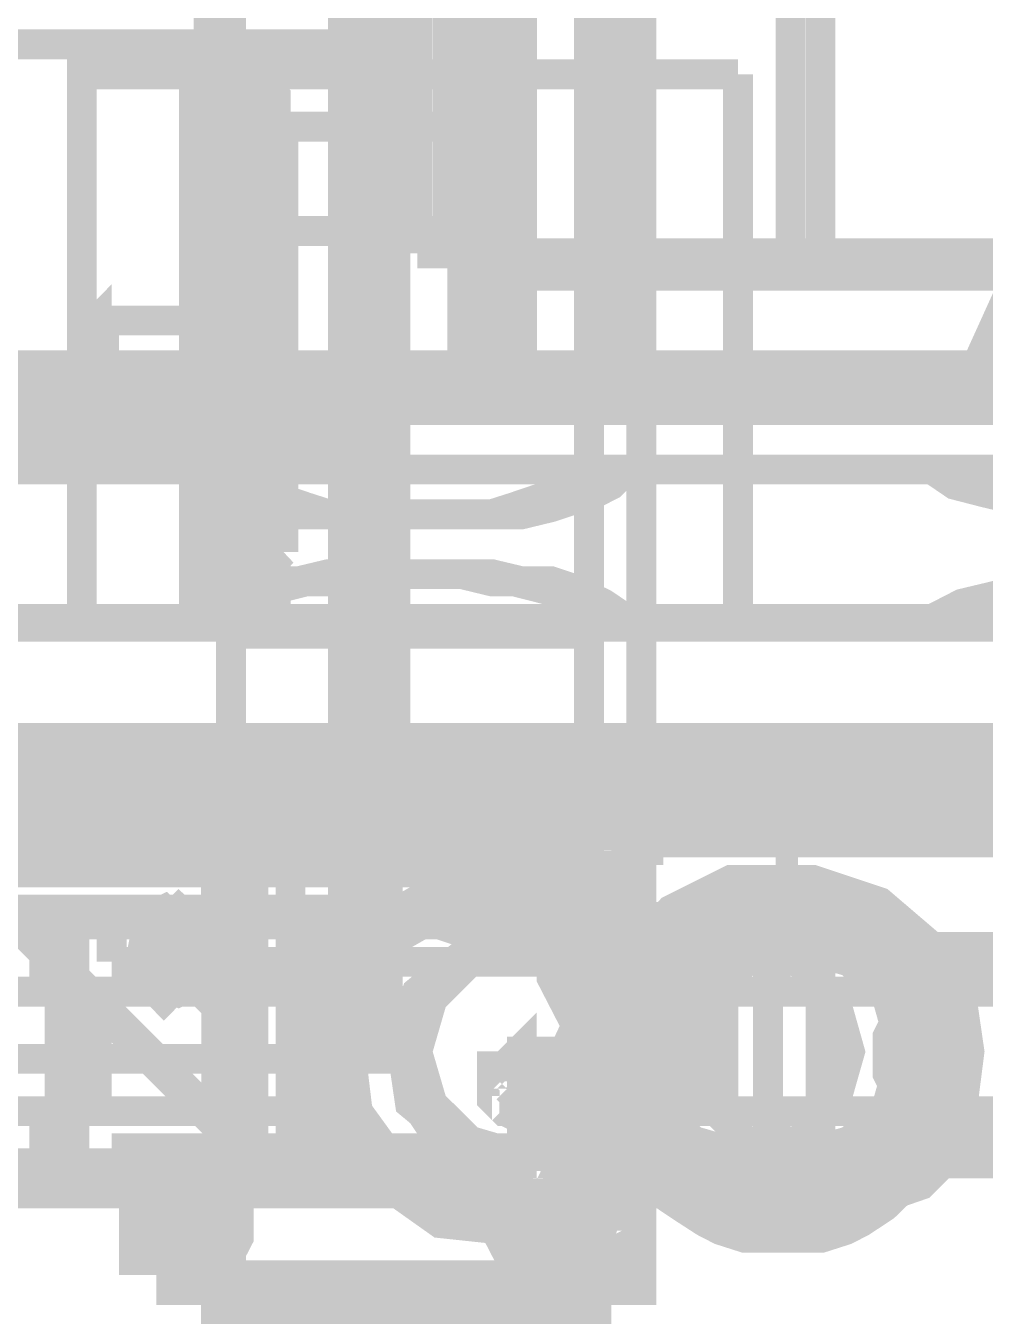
# Model space of a CAD drawing. Extents: x 0.1 to 11.6, y 0.3 to 16.2.
# Drawn here: x 9.9692 to 10.1835, y 12.9325 to 13.2208 of the extents above; entities that cross this region are included whole.
import ezdxf

# ---------------------------------------------------------------- set-up
doc = ezdxf.new("R2010")
doc.units = 0
doc.header["$MEASUREMENT"] = 0

msp = doc.modelspace()

# ---------------------------------------------------------------- linework, layer by layer
at = {"color": 0}
for points, const_width in [([(10.0417, 13.7717), (10.0417, 13.055)], 0.00667), ([(10.0433, 13.7717), (10.0433, 13.055)], 0.00667), ([(10.1067, 13.7717), (10.1067, 13.055)], 0.00667), ([(10.1067, 13.7717), (10.1067, 13.055)], 0.00667), ([(10.0483, 13.77), (10.0483, 13.0566)], 0.00667), ([(10.0517, 13.77), (10.0517, 13.0566)], 0.00667), ([(10.04, 13.68), (10.04, 13.145)], 0.00667), ([(10.0417, 13.68), (10.0417, 13.145)], 0.00667), ([(10.0667, 13.145), (10.0667, 13.68)], 0.00667), ([(10.07, 13.145), (10.07, 13.68)], 0.00667), ([(10.0717, 13.68), (10.0717, 13.145)], 0.00667), ([(10.0767, 13.145), (10.0767, 13.68)], 0.00667), ([(10.08, 13.145), (10.08, 13.68)], 0.00667), ([(10.1017, 13.68), (10.1017, 13.145)], 0.00667), ([(10.0566, 13.17), (10.0566, 13.6567)], 0.00667), ([(10.0633, 13.17), (10.0633, 13.6567)], 0.00667), ([(10.095, 13.6567), (10.095, 13.17)], 0.00667), ([(10.0983, 13.6567), (10.0983, 13.17)], 0.00667), ([(10.14, 13.6567), (10.14, 13.17)], 0.00667), ([(10.1467, 13.6567), (10.1467, 13.17)], 0.00667), ([(10.015, 13.5333), (10.015, 13.2)], 0.00667), ([(10.095, 13.5333), (10.095, 13.0883), (10.095, 13.21)], 0.00667), ([(10.24, 13.275), (10.24, 13.2733), (10.2383, 13.2717), (10.2383, 13.27), (10.1816, 13.145)], 0.00667), ([(10.2383, 13.275), (10.2383, 13.2733), (10.2383, 13.2717), (10.2383, 13.27), (10.1816, 13.145)], 0.00667), ([(10.01, 13.205), (10.01, 13.225)], 0.00667), ([(10.04, 13.225), (10.04, 13.205), (10.04, 13.2033), (10.04, 13.2017), (10.04, 13.2), (10.0417, 13.2), (10.0417, 13.1983)], 0.00667), ([(9.50499, 13.2167), (10.04, 13.2167)], 0.00667), ([(10.0433, 13.2167), (10.04, 13.2167), (10.04, 13.1367)], 0.00667), ([(10.0433, 13.2167), (10.0433, 13.1367)], 0.00667), ([(10.0733, 13.21), (10.0684, 13.21), (10.0617, 13.21), (10.055, 13.21), (10.0483, 13.21), (10.0417, 13.21), (10.035, 13.21), (10.03, 13.21), (10.0233, 13.21), (10.0183, 13.21), (10.0117, 13.21), (10.0067, 13.21), (10.0033, 13.21), (9.99832, 13.21), (9.99501, 13.21), (9.99164, 13.21), (9.98833, 13.21), (9.98665, 13.21), (9.98335, 13.21), (9.98167, 13.21), (9.98167, 13.0883)], 0.00667), ([(10.0067, 13.21), (10.0067, 13.0883)], 0.00667), ([(10.0117, 13.21), (10.0117, 13.0883)], 0.00667), ([(10.015, 13.0883), (10.015, 13.21)], 0.00667), ([(10.02, 13.21), (10.02, 13.0883)], 0.00667), ([(10.1283, 13.21), (10.1267, 13.21), (10.125, 13.21), (10.1233, 13.21), (10.1217, 13.21), (10.1183, 13.21), (10.115, 13.21), (10.1117, 13.21), (10.1067, 13.21), (10.1017, 13.21), (10.0967, 13.21), (10.0917, 13.21), (10.0866, 13.21), (10.08, 13.21), (10.0733, 13.21)], 0.00667), ([(10.1283, 13.21), (10.1283, 13.0883), (10.1283, 13.1217)], 0.00667), ([(10.015, 13.1033), (10.015, 13.195), (10.015, 13.2), (10.015, 13.2033), (10.015, 13.205), (10.015, 13.2067), (10.0167, 13.2067)], 0.00667), ([(10.0167, 13.2067), (10.0183, 13.205), (10.02, 13.2017), (10.02, 13.1983), (10.02, 13.195)], 0.00667), ([(10.02, 13.195), (10.02, 13.1983), (10.02, 13.2), (10.02, 13.2017), (10.0217, 13.2033), (10.0217, 13.205), (10.0217, 13.2067), (10.0233, 13.2067), (10.0167, 13.2067)], 0.00667), ([(10.0267, 13.1033), (10.0267, 13.195), (10.025, 13.1983), (10.025, 13.2), (10.025, 13.2017), (10.025, 13.2033), (10.025, 13.205), (10.0233, 13.2067)], 0.00667), ([(10.0117, 13.1983), (10.0117, 13.2), (10.01, 13.2), (10.01, 13.2017), (10.01, 13.2033), (10.01, 13.205)], 0.00667), ([(10.0417, 13.1983), (10.0117, 13.1983)], 0.00667), ([(10.04, 13.1917), (10.04, 13.1934), (10.04, 13.195), (10.04, 13.1967), (10.04, 13.1983), (10.0384, 13.1983)], 0.00667), ([(10.0417, 13.1983), (10.0684, 13.1983), (10.07, 13.1983), (10.07, 13.1967), (10.07, 13.195), (10.07, 13.1934), (10.07, 13.1917)], 0.00667), ([(10.02, 13.195), (10.02, 13.1033), (10.02, 13.1), (10.02, 13.0967), (10.0183, 13.0933), (10.0167, 13.0917)], 0.00667), ([(10.02, 13.195), (10.02, 13.1033), (10.02, 13.1017), (10.02, 13.0983), (10.02, 13.0967), (10.0217, 13.095), (10.0217, 13.0933), (10.0217, 13.0917), (10.0233, 13.0917)], 0.00667), ([(10.04, 13.1816), (10.04, 13.1917)], 0.00667), ([(10.07, 13.1917), (10.07, 13.1816), (10.07, 13.18), (10.07, 13.1783), (10.07, 13.1767), (10.07, 13.175), (10.0684, 13.175)], 0.00667), ([(10.0384, 13.175), (10.04, 13.175), (10.04, 13.1767), (10.04, 13.1783), (10.04, 13.18), (10.04, 13.1816)], 0.00667), ([(10.01, 13.1683), (10.01, 13.17), (10.01, 13.1717), (10.01, 13.1733), (10.0117, 13.1733), (10.0117, 13.175)], 0.00667), ([(10.0117, 13.175), (10.0417, 13.175)], 0.00667), ([(10.0684, 13.175), (10.0417, 13.175), (10.0417, 13.1733), (10.04, 13.1733), (10.04, 13.1717), (10.04, 13.17), (10.04, 13.1683)], 0.00667), ([(10.0566, 13.17), (10.0733, 13.17), (10.085, 13.17), (10.0967, 13.17), (10.11, 13.17), (10.1217, 13.17), (10.135, 13.17), (10.1483, 13.17), (10.16, 13.17), (10.175, 13.17), (10.1883, 13.17), (10.2017, 13.17), (10.215, 13.17), (10.23, 13.17), (10.2433, 13.17), (10.2584, 13.17), (10.2733, 13.17), (10.2867, 13.17), (10.3017, 13.17), (10.3167, 13.17), (10.3317, 13.17), (10.345, 13.17), (10.36, 13.17)], 0.00667), ([(10.0733, 13.17), (10.0733, 13.165), (10.085, 13.165), (10.0967, 13.165), (10.11, 13.165), (10.1217, 13.165), (10.135, 13.165), (10.1483, 13.165), (10.16, 13.165), (10.175, 13.165), (10.1883, 13.165), (10.2017, 13.165), (10.215, 13.165), (10.23, 13.165), (10.2433, 13.165), (10.2584, 13.165), (10.2733, 13.165), (10.2867, 13.165), (10.3017, 13.165), (10.3167, 13.165), (10.3317, 13.165), (10.345, 13.165), (10.36, 13.165)], 0.00667), ([(10.0983, 13.165), (10.0983, 13.17)], 0.00667), ([(10.01, 13.1683), (10.01, 13.145), (10.04, 13.145)], 0.00667), ([(10.04, 13.145), (10.04, 13.1683)], 0.00667), ([(10.0084, 13.155), (9.98503, 13.155)], 0.00667), ([(9.92503, 13.145), (10.01, 13.145)], 0.00667), ([(9.92833, 13.14), (10.1533, 13.14), (10.1533, 13.145)], 0.00667), ([(10.01, 13.145), (9.92833, 13.145)], 0.00667), ([(9.96832, 13.145), (9.96832, 13.14)], 0.00667), ([(9.98503, 13.145), (10.0084, 13.145)], 0.00667), ([(9.99832, 13.14), (9.99832, 13.145)], 0.00667), ([(10.07, 13.145), (10.04, 13.145)], 0.00667), ([(10.07, 13.145), (10.1533, 13.145), (10.1634, 13.145)], 0.00667), ([(10.12, 13.145), (10.12, 13.14)], 0.00667), ([(10.1483, 13.14), (10.1483, 13.145)], 0.00667), ([(10.1634, 13.145), (10.1634, 13.14)], 0.00667), ([(10.1634, 13.14), (10.195, 13.14), (10.195, 13.145)], 0.00667), ([(10.195, 13.145), (10.1634, 13.145)], 0.00667), ([(10.1634, 13.14), (10.1533, 13.14)], 0.00667), ([(10.1883, 13.135), (10.175, 13.135), (10.1617, 13.135), (10.1467, 13.135), (10.1334, 13.135), (10.1183, 13.135), (10.1017, 13.135), (10.0866, 13.135), (10.07, 13.135), (10.0533, 13.135), (10.0367, 13.135), (10.0183, 13.135), (10, 13.135), (9.98335, 13.135), (9.965, 13.135), (9.94499, 13.135)], 0.00667), ([(10.04, 13.1367), (10.04, 13.135)], 0.00667), ([(10.0433, 13.1367), (10.0433, 13.135), (10.0433, 13.1334), (10.0417, 13.1317), (10.0417, 13.13), (10.04, 13.13), (10.04, 13.1283)], 0.00667), ([(10.04, 12.99), (10.04, 13.135)], 0.00667), ([(10.045, 13.0467), (10.045, 12.99), (10.045, 13.135)], 0.00667), ([(10.04, 13.1283), (9.94667, 13.1283)], 0.00667), ([(9.965, 13.1217), (9.97, 13.1217), (9.97499, 13.1217), (9.97999, 13.1217), (9.98335, 13.1217), (9.98833, 13.1217), (9.99333, 13.1217), (9.99669, 13.1217), (10, 13.1217), (10.0033, 13.1217), (10.0067, 13.1217), (10.0084, 13.1217), (10.01, 13.1217), (10.0117, 13.1217)], 0.00667), ([(9.98167, 13.1217), (9.98167, 13.0883)], 0.00667), ([(10.0084, 13.1217), (10.01, 13.1183), (10.0133, 13.1166), (10.0183, 13.115), (10.025, 13.1133), (10.03, 13.1117), (10.0367, 13.1117), (10.0433, 13.1117)], 0.00667), ([(10.0117, 13.1217), (10.0133, 13.1217)], 0.00667), ([(10.065, 13.1117), (10.0633, 13.1117), (10.0617, 13.1117), (10.06, 13.1117), (10.0583, 13.1117), (10.0566, 13.1117), (10.055, 13.1117), (10.0533, 13.1117), (10.0517, 13.1117), (10.05, 13.1117), (10.0433, 13.1117), (10.0367, 13.1117), (10.0317, 13.1133), (10.0267, 13.115), (10.0217, 13.1166), (10.0183, 13.1183), (10.0133, 13.1217)], 0.00667), ([(10.0133, 13.1217), (10.025, 13.1217), (10.0367, 13.1217), (10.0467, 13.1217), (10.0583, 13.1217), (10.07, 13.1217), (10.08, 13.1217), (10.0917, 13.1217), (10.1033, 13.1217)], 0.00667), ([(10.06, 13.1117), (10.0667, 13.1117), (10.0733, 13.1117), (10.0783, 13.1133), (10.0833, 13.115), (10.0883, 13.1166), (10.0917, 13.1183), (10.0967, 13.1217)], 0.00667), ([(10.105, 13.1217), (10.1033, 13.1217), (10.1, 13.1183), (10.0967, 13.1166), (10.0917, 13.115), (10.0866, 13.1133), (10.08, 13.1117), (10.0733, 13.1117), (10.0684, 13.1117)], 0.00667), ([(10.105, 13.1217), (10.1067, 13.1217), (10.11, 13.1217), (10.1117, 13.1217), (10.115, 13.1217), (10.1183, 13.1217), (10.1233, 13.1217), (10.1267, 13.1217), (10.1317, 13.1217), (10.1367, 13.1217), (10.14, 13.1217), (10.145, 13.1217), (10.15, 13.1217), (10.155, 13.1217), (10.1583, 13.1217), (10.1617, 13.1217), (10.1667, 13.1217), (10.17, 13.1217)], 0.00667), ([(10.17, 13.1217), (10.1717, 13.1217), (10.1733, 13.1217), (10.175, 13.1217), (10.1767, 13.1217)], 0.00667), ([(10.1717, 13.1217), (10.1767, 13.1183), (10.1833, 13.1166), (10.19, 13.115), (10.1983, 13.1133), (10.205, 13.1117), (10.2116, 13.1117), (10.2167, 13.1117)], 0.00667), ([(10.235, 13.1117), (10.2333, 13.1117), (10.2317, 13.1117), (10.23, 13.1117), (10.2283, 13.1117), (10.2267, 13.1117), (10.225, 13.1117), (10.2233, 13.1117), (10.2217, 13.1117), (10.2167, 13.1117), (10.21, 13.1117), (10.2033, 13.1133), (10.1967, 13.115), (10.1917, 13.1166), (10.185, 13.1183), (10.1767, 13.1217)], 0.00667), ([(10.1767, 13.1217), (10.1867, 13.1217), (10.1967, 13.1217), (10.2067, 13.1217), (10.215, 13.1217), (10.2233, 13.1217), (10.2317, 13.1217), (10.24, 13.1217), (10.2483, 13.1217), (10.25, 13.1183), (10.25, 13.1166), (10.25, 13.115), (10.2483, 13.1133), (10.245, 13.1117), (10.24, 13.1117), (10.2367, 13.1117)], 0.00667), ([(10.05, 13.1117), (10.0467, 13.1117), (10.045, 13.1117), (10.0433, 13.1117)], 0.00667), ([(10.0684, 13.1117), (10.0667, 13.1117), (10.065, 13.1117)], 0.00667), ([(10.0167, 13.0917), (10.015, 13.0917), (10.015, 13.0933), (10.015, 13.0967), (10.015, 13.1), (10.015, 13.1033)], 0.00667), ([(10.0267, 13.1033), (10.025, 13.1017), (10.025, 13.0983), (10.025, 13.0967), (10.025, 13.095), (10.025, 13.0933), (10.0233, 13.0933), (10.0233, 13.0917), (10.0167, 13.0917)], 0.00667), ([(10.015, 13.1), (10.015, 13.0883)], 0.00667), ([(10.0433, 13.0983), (10.0367, 13.0983), (10.03, 13.0967), (10.025, 13.0967), (10.0183, 13.095), (10.015, 13.0933), (10.0117, 13.0917), (10.0084, 13.0883)], 0.00667), ([(10.1033, 13.0883), (10.0917, 13.0883), (10.08, 13.0883), (10.07, 13.0883), (10.0583, 13.0883), (10.0467, 13.0883), (10.0367, 13.0883), (10.025, 13.0883), (10.0133, 13.0883), (10.0167, 13.0917), (10.02, 13.0933), (10.025, 13.095), (10.0317, 13.0967), (10.0367, 13.0967), (10.0433, 13.0983), (10.05, 13.0983)], 0.00667), ([(10.05, 13.0983), (10.0467, 13.0983), (10.045, 13.0983), (10.0433, 13.0983)], 0.00667), ([(10.05, 13.0983), (10.0517, 13.0983)], 0.00667), ([(10.0684, 13.0983), (10.0667, 13.0983), (10.065, 13.0983), (10.0633, 13.0983), (10.0617, 13.0983), (10.06, 13.0983), (10.0583, 13.0983), (10.0566, 13.0983), (10.055, 13.0983), (10.0533, 13.0983), (10.0517, 13.0983)], 0.00667), ([(10.0967, 13.0883), (10.0933, 13.0917), (10.09, 13.0933), (10.085, 13.095), (10.0783, 13.0967), (10.0733, 13.0967), (10.0667, 13.0983), (10.06, 13.0983)], 0.00667), ([(10.0684, 13.0983), (10.0733, 13.0983), (10.08, 13.0967), (10.0866, 13.0967), (10.0917, 13.095), (10.095, 13.0933), (10.0983, 13.0917), (10.1033, 13.0883)], 0.00667), ([(10.17, 13.0883), (10.1717, 13.0883), (10.1733, 13.0883), (10.175, 13.0883), (10.1767, 13.0883), (10.1833, 13.0917), (10.19, 13.0933), (10.1967, 13.095), (10.2033, 13.0967), (10.21, 13.0967), (10.2167, 13.0983), (10.2217, 13.0983)], 0.00667), ([(10.2167, 13.0983), (10.21, 13.0983), (10.205, 13.0967), (10.1983, 13.0967), (10.1917, 13.095), (10.185, 13.0933), (10.1783, 13.0917), (10.1717, 13.0883)], 0.00667), ([(9.93832, 13.0883), (9.94, 13.0883), (9.94168, 13.0883), (9.94336, 13.0883), (9.94499, 13.0883), (9.94667, 13.0883), (9.94997, 13.0883), (9.95335, 13.0883), (9.95665, 13.0883), (9.96164, 13.0883), (9.965, 13.0883), (9.97, 13.0883), (9.97499, 13.0883), (9.97999, 13.0883), (9.98335, 13.0883), (9.98833, 13.0883), (9.99333, 13.0883), (9.99669, 13.0883), (10, 13.0883), (10.0033, 13.0883), (10.0067, 13.0883), (10.0084, 13.0883), (10.01, 13.0883), (10.0117, 13.0883)], 0.00667), ([(10.0133, 13.0883), (10.0117, 13.0883)], 0.00667), ([(10.0183, 13.0883), (10.0183, 13.085)], 0.00667), ([(10.0917, 13.085), (10.0917, 13.0883)], 0.00667), ([(10.17, 13.0883), (10.1667, 13.0883), (10.1617, 13.0883), (10.1583, 13.0883), (10.155, 13.0883), (10.15, 13.0883), (10.145, 13.0883), (10.14, 13.0883), (10.1367, 13.0883), (10.1317, 13.0883), (10.1267, 13.0883), (10.1233, 13.0883), (10.1183, 13.0883), (10.115, 13.0883), (10.1117, 13.0883), (10.11, 13.0883), (10.1067, 13.0883), (10.105, 13.0883), (10.1033, 13.0883)], 0.00667), ([(10.1767, 13.0883), (10.1867, 13.0883), (10.1967, 13.0883), (10.2067, 13.0883), (10.215, 13.0883), (10.2233, 13.0883), (10.2317, 13.0883), (10.24, 13.0883), (10.2483, 13.0883)], 0.00667), ([(9.15001, 13.0866), (10.2133, 13.0866)], 0.00667), ([(10.065, 13.085), (10.0617, 13.085), (10.0566, 13.085), (10.0517, 13.085), (10.0467, 13.085), (10.0417, 13.085), (10.0367, 13.085), (10.0333, 13.085), (10.03, 13.085), (10.025, 13.085), (10.0233, 13.085), (10.02, 13.085), (10.0183, 13.085), (10.0167, 13.085), (10.015, 13.085)], 0.00667), ([(10.015, 13.085), (10.015, 13.0483)], 0.00667), ([(10.0433, 13.055), (10.0433, 13.0866)], 0.00667), ([(10.0467, 13.055), (10.0467, 13.0866)], 0.00667), ([(10.095, 13.085), (10.0933, 13.085), (10.0917, 13.085), (10.0883, 13.085), (10.085, 13.085), (10.0817, 13.085), (10.0783, 13.085), (10.075, 13.085), (10.07, 13.085), (10.065, 13.085)], 0.00667), ([(10.095, 13.0483), (10.095, 13.085)], 0.00667), ([(9.92165, 13.0617), (9.93832, 13.0617), (9.95665, 13.0617), (9.97499, 13.0617), (9.99164, 13.0617), (10.0084, 13.0617), (10.025, 13.0617), (10.04, 13.0617), (10.0566, 13.0617), (10.0717, 13.0617), (10.0866, 13.0617), (10.1, 13.0617), (10.115, 13.0617), (10.1283, 13.0617), (10.1417, 13.0617), (10.1533, 13.0617), (10.165, 13.0617), (10.1767, 13.0617), (10.1883, 13.0617)], 0.00667), ([(10.3633, 13.0566), (10.345, 13.0566), (10.325, 13.0566), (10.305, 13.0566), (10.2867, 13.0566), (10.2667, 13.0566), (10.2483, 13.0566), (10.23, 13.0566), (10.2116, 13.0566), (9.14665, 13.0566)], 0.01), ([(10.3633, 13.055), (10.345, 13.055), (10.325, 13.055), (10.305, 13.055), (10.2867, 13.055), (10.2667, 13.055), (10.2483, 13.055), (10.23, 13.055), (10.2116, 13.055), (9.14665, 13.055)], 0.01), ([(9.97667, 13.0483), (9.97667, 13.055)], 0.00667), ([(10.0067, 13.055), (10.0067, 13.05)], 0.00667), ([(10.0517, 13.055), (10.05, 13.055), (10.0483, 13.0533), (10.0467, 13.0533), (10.0467, 13.0517), (10.045, 13.0517), (10.045, 13.05), (10.045, 13.0483), (10.045, 13.0467)], 0.00667), ([(10.1033, 13.05), (10.1033, 13.055)], 0.00667), ([(10.1367, 13.055), (10.1367, 13.0483)], 0.00667), ([(10.16, 13.0483), (10.16, 13.055)], 0.00667), ([(9.14665, 13.0483), (10.2116, 13.0483), (10.23, 13.0483), (10.2483, 13.0483), (10.2667, 13.0483), (10.2867, 13.0483), (10.305, 13.0483), (10.325, 13.0483), (10.345, 13.0483), (10.3633, 13.0483)], 0.01), ([(9.88167, 13.0483), (9.88167, 13.0417), (10.095, 13.0417), (10.095, 13.0483), (10.095, 13.0417)], 0.01), ([(9.97667, 13.0384), (9.97667, 13.0483)], 0.00667), ([(9.98503, 13.0483), (9.98503, 13.05), (9.98665, 13.05), (9.98833, 13.05), (9.99001, 13.05), (9.99333, 13.05), (9.99669, 13.05), (10, 13.05), (10.0033, 13.05), (10.0084, 13.05), (10.0133, 13.05), (10.0183, 13.05), (10.0233, 13.05), (10.0283, 13.05), (10.0333, 13.05), (10.0384, 13.05), (10.0433, 13.05), (10.0483, 13.05), (10.0533, 13.05), (10.0583, 13.05), (10.0633, 13.05), (10.0667, 13.05), (10.07, 13.05), (10.0733, 13.05), (10.0767, 13.05), (10.0783, 13.05), (10.08, 13.05), (10.0817, 13.05)], 0.00667), ([(10.0133, 13.0483), (10.0133, 13.0417)], 0.01), ([(10.0283, 13.0483), (10.0283, 12.9667)], 0.00667), ([(10.0517, 13.0483), (10.05, 13.0483), (10.05, 13.0467)], 0.00667), ([(10.0817, 13.05), (10.1033, 13.05), (10.1233, 13.05), (10.125, 13.05)], 0.00667), ([(10.125, 13.0483), (10.125, 13.05)], 0.00667), ([(10.1367, 13.0483), (10.1367, 13.0384)], 0.00667), ([(10.1783, 13.0483), (10.1783, 13.04), (10.1567, 13.04), (10.1567, 13.0483)], 0.01), ([(10.16, 13.0384), (10.16, 13.0483)], 0.00667), ([(10.3233, 13.0483), (10.3233, 13.04), (10.1783, 13.04)], 0.01), ([(9.87332, 12.99), (10.05, 12.99), (10.05, 13.0467)], 0.00667), ([(10.1567, 13.04), (10.105, 13.04), (10.105, 12.9683), (10.095, 12.9683), (10.095, 13.0333), (10.095, 13.0217), (10.0933, 13.0217), (10.0866, 13.0217), (10.08, 13.0217), (10.0717, 13.0217), (10.0633, 13.0217), (10.0566, 13.0217), (10.05, 13.0217), (10.0417, 13.0217), (10.0333, 13.0217), (10.0267, 13.0217), (10.02, 13.0217), (10.0117, 13.0217), (10.0067, 13.0217), (10, 13.0217), (9.99333, 13.0217), (9.98833, 13.0217), (9.98167, 13.0217), (9.97835, 13.0217), (9.97835, 12.9616), (9.98167, 12.9616), (9.98833, 12.9616), (9.99333, 12.9616), (10, 12.9616), (10.0067, 12.9616), (10.0117, 12.9616), (10.02, 12.9616), (10.0267, 12.9616), (10.0333, 12.9616), (10.0417, 12.9616), (10.05, 12.9616), (10.0566, 12.9616), (10.0633, 12.9616), (10.0717, 12.9616), (10.08, 12.9616), (10.0866, 12.9616), (10.0933, 12.9616), (10.1017, 12.9616), (10.1067, 12.9616), (10.1067, 12.9683)], 0.01), ([(10.015, 13.0417), (10.015, 13.0333)], 0.00667), ([(10.1083, 13.0417), (10.095, 13.0417)], 0.00667), ([(10.095, 13.0333), (10.095, 13.0417)], 0.00667), ([(10.2517, 13.04), (10.2517, 12.9683), (10.105, 12.9683)], 0.01), ([(10.1083, 13.0333), (10.1083, 13.0417)], 0.00667), ([(9.94835, 13.0384), (10.02, 12.9667), (10.02, 13.0384), (9.87332, 13.0384)], 0.00667), ([(10.0217, 12.9667), (9.94997, 13.0384)], 0.00667), ([(9.88167, 12.9683), (9.88167, 13.0333), (10.095, 13.0333)], 0.01), ([(10.0133, 13.0333), (10.0133, 13.0217)], 0.01), ([(10.095, 13.0333), (10.1083, 13.0333)], 0.00667), ([(10.1017, 13.0217), (10.09, 13.0283), (10.0767, 13.0317), (10.0617, 13.0283), (10.05, 13.0217)], 0.00667), ([(10.1067, 13.0217), (10.0933, 13.0283), (10.08, 13.0317), (10.0667, 13.0283), (10.055, 13.0217)], 0.00667), ([(10.08, 13.0317), (10.0767, 13.0317)], 0.00667), ([(10.1417, 13.0317), (10.1367, 13.0317)], 0.00667), ([(10.1117, 12.9616), (10.11, 12.9633), (10.1067, 12.9667), (10.1, 12.98), (10.0983, 12.9967), (10.1033, 13.0117), (10.1133, 13.0233), (10.1267, 13.03), (10.1417, 13.03), (10.1567, 13.025), (10.1683, 13.015), (10.175, 13.0033), (10.1767, 12.9916), (10.175, 12.9783), (10.1683, 12.9667)], 0.00667), ([(10.1417, 12.9517), (10.1383, 12.9517), (10.1334, 12.9517), (10.1283, 12.9533), (10.125, 12.955), (10.12, 12.9567), (10.1166, 12.96), (10.1133, 12.9633), (10.11, 12.9667), (10.1033, 12.98), (10.1017, 12.9967), (10.1067, 13.01), (10.1166, 13.0233), (10.13, 13.03), (10.145, 13.03), (10.16, 13.025), (10.1717, 13.015), (10.1783, 13.0033), (10.18, 12.9916), (10.1783, 12.9783), (10.1717, 12.9667)], 0.00667), ([(10.07, 13.0267), (10.0566, 13.0233), (10.0467, 13.0167), (10.0384, 13.005), (10.0367, 12.9916), (10.0384, 12.9783), (10.0467, 12.9667), (10.0566, 12.9583), (10.07, 12.9567)], 0.00667), ([(10.0767, 13.0267), (10.0633, 13.0233), (10.0517, 13.0167), (10.0433, 13.005), (10.0417, 12.9916), (10.0433, 12.9783), (10.0517, 12.9667), (10.0633, 12.9583), (10.0767, 12.9567)], 0.00667), ([(10.0833, 12.9583), (10.08, 12.9567), (10.075, 12.9567), (10.07, 12.9567), (10.0767, 12.9567), (10.09, 12.9583), (10.1, 12.9667), (10.1083, 12.9783), (10.11, 12.9916), (10.1083, 13.005), (10.1, 13.0167), (10.09, 13.0233), (10.0767, 13.0267), (10.07, 13.0267), (10.075, 13.0267), (10.08, 13.025), (10.0833, 13.0233), (10.0883, 13.0217), (10.0917, 13.02), (10.095, 13.0167), (10.0983, 13.0133), (10.1017, 13.0084), (10.1033, 13.005), (10.105, 13), (10.105, 12.995), (10.105, 12.9916), (10.105, 12.9867), (10.105, 12.9817), (10.1033, 12.9783), (10.1017, 12.9733), (10.0983, 12.97), (10.095, 12.9667), (10.0917, 12.9633), (10.0883, 12.96), (10.09, 12.96), (10.0917, 12.9583), (10.0933, 12.9567), (10.0933, 12.9533), (10.0933, 12.95), (10.0917, 12.9467), (10.09, 12.945), (10.0883, 12.945), (10.085, 12.945), (10.0833, 12.9467), (10.0817, 12.95), (10.0817, 12.9533), (10.0817, 12.9567), (10.0833, 12.9583), (10.085, 12.96), (10.0883, 12.96), (10.0917, 12.96)], 0.00667), ([(10.1117, 12.9616), (10.1017, 12.9717), (10.0967, 12.985), (10.0967, 13), (10.105, 13.0133), (10.1166, 13.0233), (10.13, 13.0267), (10.135, 13.0267), (10.1483, 13.0233), (10.16, 13.0167), (10.1683, 13.005), (10.17, 12.9916), (10.1683, 12.9783), (10.16, 12.9667), (10.16, 12.9783)], 0.00667), ([(10.135, 12.9567), (10.1317, 12.9567), (10.1283, 12.9567), (10.125, 12.9583), (10.1217, 12.9583), (10.1183, 12.96), (10.1166, 12.9616), (10.1133, 12.965), (10.11, 12.9667), (10.1033, 12.9783), (10.1017, 12.9916), (10.1033, 13.005), (10.1117, 13.0167), (10.1233, 13.0233), (10.135, 13.0267)], 0.00667), ([(10.1417, 13.0267), (10.1283, 13.0233), (10.1166, 13.0167), (10.11, 13.005), (10.1067, 12.9916), (10.11, 12.9783), (10.1166, 12.9667), (10.1283, 12.9583), (10.1417, 12.9567)], 0.00667), ([(10.1417, 13.0267), (10.1283, 13.0233), (10.1166, 13.0167), (10.1083, 13.005), (10.1067, 12.9916), (10.1083, 12.9783), (10.1166, 12.9667), (10.1283, 12.9583), (10.1417, 12.9567)], 0.00667), ([(10.1483, 12.9616), (10.16, 12.9717), (10.165, 12.985), (10.165, 13), (10.1567, 13.0133), (10.145, 13.0233), (10.13, 13.0267)], 0.00667), ([(9.94997, 13.005), (9.94997, 13.0217), (9.97835, 13.0217)], 0.01), ([(9.97331, 13.005), (9.97331, 13.0217)], 0.00667), ([(9.98833, 13.0217), (9.98833, 13.0117)], 0.00667), ([(10.0033, 13.0233), (10, 13.0233)], 0.00667), ([(10.0033, 13.0217), (10.005, 13.0217)], 0.01), ([(10.0033, 13.0217), (10.005, 13.0217), (10.0067, 13.0217), (10.0084, 13.0217), (10.01, 13.0217), (10.0133, 13.0217), (10.0167, 13.0217), (10.02, 13.0217), (10.025, 13.0217), (10.03, 13.0217), (10.035, 13.0217), (10.0417, 13.0217), (10.045, 13.0217), (10.0517, 13.0217), (10.0566, 13.0217), (10.0617, 13.0217), (10.0684, 13.0217), (10.0717, 13.0217), (10.0783, 13.0217), (10.0817, 13.0217), (10.0866, 13.0217), (10.0917, 13.0217), (10.0933, 13.0217), (10.095, 13.0217)], 0.01), ([(10.01, 13.0233), (10.0033, 13.0233)], 0.00667), ([(10.005, 13.0217), (10.005, 13.0117)], 0.00667), ([(10.0133, 12.9616), (10.0133, 13.0217)], 0.00667), ([(10.0133, 13.0217), (10.0133, 12.955)], 0.00667), ([(10.015, 13.0217), (10.015, 12.9383)], 0.00667), ([(10.0317, 12.9616), (10.0317, 13.0217)], 0.00667), ([(10.0367, 12.9616), (10.0367, 13.0217)], 0.00667), ([(10.1217, 13.0217), (10.1217, 13.0117), (10.12, 13.0117), (10.1183, 13.0117), (10.1166, 13.0117), (10.1133, 13.0117), (10.11, 13.0117), (10.1067, 13.0117), (10.1017, 13.0117), (10.0967, 13.0117), (10.0917, 13.0117), (10.0866, 13.0117), (10.08, 13.0117), (10.075, 13.0117), (10.0684, 13.0117), (10.0617, 13.0117), (10.0566, 13.0117), (10.05, 13.0117), (10.0433, 13.0117)], 0.00667), ([(10.1067, 13.0217), (10.1017, 13.0217), (10.095, 13.0217)], 0.00667), ([(10.095, 13.0217), (10.0983, 13.0217), (10.1017, 13.0217), (10.1033, 13.0217), (10.105, 13.0217)], 0.00667), ([(10.095, 12.9383), (10.095, 13.0217)], 0.00667), ([(10.0967, 12.9383), (10.0967, 13.0217)], 0.00667), ([(10.105, 13.0117), (10.105, 13.0217)], 0.00667), ([(10.1067, 12.9667), (10.1067, 13.0217)], 0.00667), ([(10.1367, 13.0217), (10.1067, 13.0217)], 0.00667), ([(10.11, 12.9616), (10.11, 13.0217)], 0.00667), ([(10.115, 12.9616), (10.115, 13.0217)], 0.00667), ([(10.135, 13.0217), (10.135, 12.9616)], 0.00667), ([(10.1367, 13.005), (10.1367, 13.0217)], 0.00667), ([(10.16, 13.0217), (10.1367, 13.0217)], 0.00667), ([(10.1467, 12.9616), (10.1467, 13.0217)], 0.00667), ([(10.16, 13.005), (10.16, 13.0217)], 0.00667), ([(10.185, 13.015), (10.0767, 13.015), (10.065, 13.0117), (10.055, 13.0033), (10.0533, 12.9916), (10.055, 12.98), (10.065, 12.9717), (10.0767, 12.9683), (10.185, 12.9683)], 0.00667), ([(10.08, 13.015), (10.0684, 13.0117), (10.06, 13.0033), (10.0566, 12.9916), (10.06, 12.98), (10.0684, 12.9717), (10.08, 12.9683)], 0.00667), ([(10.1417, 13.015), (10.13, 13.0117), (10.1217, 13.0033), (10.1183, 12.9916), (10.1217, 12.98), (10.13, 12.9717), (10.1417, 12.9683)], 0.00667), ([(10.13, 12.9683), (10.1417, 12.9717), (10.15, 12.98), (10.1533, 12.9916), (10.15, 13.0033), (10.1417, 13.0117), (10.13, 13.015)], 0.00667), ([(10.0433, 13.0117), (10.0367, 13.0117), (10.0317, 13.0117), (10.025, 13.0117), (10.02, 13.0117), (10.015, 13.0117), (10.01, 13.0117), (10.005, 13.0117), (10.0017, 13.0117), (9.99832, 13.0117), (9.99501, 13.0117), (9.99333, 13.0117), (9.99001, 13.0117), (9.98833, 13.0117)], 0.00667), ([(10.18, 13.01), (10.1783, 13.0084), (10.1767, 13.0084), (10.1767, 13.0067), (10.175, 13.0067), (10.175, 13.005), (10.1667, 13.005)], 0.00667), ([(10.0367, 13.005), (9.96164, 13.005), (9.98503, 13.005)], 0.00667), ([(9.98503, 13.005), (9.98503, 12.9783)], 0.00667), ([(10.0117, 12.9783), (10.0117, 13.005)], 0.00667), ([(10.0367, 13.005), (10.0367, 12.9783)], 0.00667), ([(10.095, 12.98), (10.0883, 12.98), (10.0883, 13.005), (10.095, 13.005)], 0.01), ([(10.095, 12.9783), (10.115, 12.9783), (10.225, 12.9783), (10.225, 13.005), (10.115, 13.005), (10.115, 12.9783)], 0.00667), ([(10.095, 13.005), (10.115, 13.005)], 0.00667), ([(10.125, 13.005), (10.125, 12.9783)], 0.00667), ([(10.1483, 12.9783), (10.1483, 13.005)], 0.00667), ([(10.175, 13.005), (10.175, 12.9767), (10.1667, 12.9767)], 0.00667), ([(10.0866, 12.99), (10.0883, 12.9867), (10.0883, 12.9883), (10.0883, 12.99), (10.0866, 12.99), (10.085, 12.99), (10.0833, 12.99), (10.085, 12.99), (10.09, 12.99), (10.0883, 12.99), (10.0866, 12.99), (10.085, 12.99), (10.0866, 12.9867), (10.0883, 12.9833), (10.0866, 12.9817), (10.0866, 12.9833), (10.0866, 12.985), (10.0866, 12.9867), (10.085, 12.9867), (10.085, 12.9883), (10.0833, 12.99), (10.0817, 12.99), (10.0817, 12.9883), (10.0817, 12.9867), (10.0833, 12.9867), (10.085, 12.985), (10.085, 12.9833), (10.085, 12.9817), (10.0833, 12.9817), (10.0833, 12.98), (10.0817, 12.98), (10.0817, 12.9783), (10.0833, 12.9783), (10.085, 12.9783), (10.0866, 12.9767), (10.0883, 12.9767), (10.09, 12.9767), (10.085, 12.9767), (10.085, 12.9783)], 0.01), ([(10.0817, 12.9783), (10.0833, 12.9783), (10.085, 12.9783), (10.085, 12.98), (10.0866, 12.98), (10.0866, 12.9817), (10.085, 12.9783), (10.0866, 12.9783)], 0.01), ([(10.0767, 12.98), (10.08, 12.9783), (10.0817, 12.9783), (10.0817, 12.98), (10.0817, 12.9817), (10.0833, 12.9833), (10.0817, 12.985), (10.0817, 12.9867), (10.0817, 12.9883), (10.08, 12.9883), (10.0767, 12.9867)], 0.01), ([(10.0817, 12.9883), (10.0817, 12.99), (10.0833, 12.99)], 0.01), ([(10.0833, 12.99), (10.085, 12.99)], 0.01), ([(10.085, 12.99), (10.0866, 12.99)], 0.01), ([(10.0967, 12.9833), (10.095, 12.98), (10.095, 12.9817), (10.095, 12.9833), (10.095, 12.985), (10.095, 12.9867)], 0.00667), ([(10.0817, 12.9833), (10.0817, 12.985), (10.0833, 12.9867), (10.0833, 12.9883), (10.085, 12.9883)], 0.00667), ([(10.0933, 12.9833), (10.0933, 12.985), (10.0917, 12.9867), (10.09, 12.9883), (10.0883, 12.9883), (10.085, 12.9883), (10.0833, 12.9867), (10.0817, 12.985), (10.0817, 12.9833)], 0.00667), ([(10.0833, 12.9883), (10.0817, 12.985)], 0.00667), ([(10.0817, 12.9833), (10.0817, 12.985), (10.0833, 12.9867), (10.0833, 12.9883)], 0.00667), ([(10.0883, 12.9883), (10.0866, 12.9867), (10.085, 12.9867), (10.085, 12.985), (10.085, 12.9833), (10.0833, 12.9833)], 0.00667), ([(10.0883, 12.9883), (10.0866, 12.9883), (10.085, 12.9883), (10.0833, 12.9883), (10.0833, 12.9867)], 0.00667), ([(10.085, 12.9883), (10.0866, 12.9883), (10.0883, 12.9883), (10.0883, 12.9867), (10.0883, 12.985)], 0.00667), ([(10.0866, 12.9883), (10.085, 12.9883), (10.085, 12.9867)], 0.00667), ([(10.085, 12.9883), (10.085, 12.9867)], 0.00667), ([(10.0866, 12.9883), (10.085, 12.9883)], 0.00667), ([(10.0883, 12.985), (10.0883, 12.9867)], 0.01), ([(10.095, 12.9833), (10.0933, 12.9867), (10.0917, 12.9867), (10.0917, 12.9883), (10.09, 12.9883), (10.0883, 12.9883)], 0.00667), ([(10.0933, 12.9883), (10.095, 12.9867), (10.0933, 12.9867), (10.0933, 12.9883), (10.0917, 12.9883), (10.09, 12.9883)], 0.00667), ([(10.0933, 12.9883), (10.09, 12.9883)], 0.00667), ([(10.0917, 12.9883), (10.0933, 12.9867)], 0.00667), ([(10.1, 12.9833), (10.0983, 12.985), (10.0983, 12.9867), (10.0967, 12.9883), (10.095, 12.9883), (10.0933, 12.9883)], 0.00667), ([(10.0767, 12.9833), (10.0783, 12.985), (10.0783, 12.9867), (10.08, 12.9867)], 0.00667), ([(10.08, 12.9833), (10.08, 12.985), (10.0817, 12.985), (10.0817, 12.9867), (10.0833, 12.9867)], 0.00667), ([(10.08, 12.9833), (10.08, 12.985)], 0.00667), ([(10.08, 12.985), (10.08, 12.9833), (10.0817, 12.9833)], 0.00667), ([(10.0817, 12.9833), (10.085, 12.9867), (10.0833, 12.985), (10.0833, 12.9833), (10.0833, 12.9817), (10.0833, 12.98), (10.085, 12.98)], 0.00667), ([(10.0817, 12.9833), (10.0833, 12.9867)], 0.00667), ([(10.0817, 12.9833), (10.0817, 12.985)], 0.00667), ([(10.0883, 12.9833), (10.09, 12.9833)], 0.01), ([(10.0883, 12.985), (10.09, 12.985), (10.09, 12.9833)], 0.00667), ([(10.09, 12.985), (10.09, 12.9833)], 0.00667), ([(10.09, 12.9833), (10.09, 12.985)], 0.00667), ([(10.09, 12.985), (10.09, 12.9833)], 0.00667), ([(10.0933, 12.9833), (10.0933, 12.985), (10.0933, 12.9867)], 0.00667), ([(10.095, 12.9867), (10.0967, 12.9833), (10.095, 12.9833)], 0.00667), ([(9.97835, 12.9616), (9.94997, 12.9616), (9.94997, 12.98)], 0.01), ([(10.08, 12.9783), (10.0783, 12.9783), (10.0783, 12.98), (10.0783, 12.9817), (10.0767, 12.9833)], 0.00667), ([(10.0833, 12.9783), (10.0817, 12.9783), (10.0817, 12.98), (10.08, 12.9817), (10.08, 12.9833)], 0.00667), ([(10.0833, 12.9767), (10.0817, 12.98), (10.0817, 12.9817), (10.0817, 12.9833)], 0.00667), ([(10.0817, 12.9833), (10.0817, 12.98), (10.0833, 12.9783)], 0.00667), ([(10.0817, 12.9833), (10.0817, 12.98)], 0.00667), ([(10.0883, 12.9767), (10.0866, 12.9767), (10.085, 12.9767), (10.0833, 12.9767), (10.0833, 12.9783), (10.0833, 12.98), (10.0817, 12.9833)], 0.00667), ([(10.085, 12.98), (10.0817, 12.9833)], 0.00667), ([(10.0817, 12.9833), (10.0817, 12.9817), (10.0817, 12.98), (10.0833, 12.98)], 0.00667), ([(10.0833, 12.9833), (10.085, 12.9817), (10.085, 12.98)], 0.00667), ([(10.085, 12.9767), (10.0883, 12.9767), (10.09, 12.9767), (10.0917, 12.9783), (10.0933, 12.98), (10.0933, 12.9833)], 0.00667), ([(10.09, 12.9833), (10.09, 12.9817), (10.09, 12.98), (10.0883, 12.98)], 0.00667), ([(10.09, 12.9833), (10.09, 12.9817), (10.09, 12.98)], 0.00667), ([(10.09, 12.9833), (10.0917, 12.9833)], 0.00667), ([(10.09, 12.9817), (10.09, 12.9833)], 0.00667), ([(10.09, 12.9817), (10.09, 12.98)], 0.00667), ([(10.0917, 12.9767), (10.0933, 12.98), (10.0933, 12.9817), (10.0933, 12.9833)], 0.00667), ([(10.095, 12.9833), (10.0933, 12.98)], 0.00667), ([(10.095, 12.9767), (10.0967, 12.9783), (10.0983, 12.9783), (10.0983, 12.98), (10.1, 12.9817), (10.1, 12.9833)], 0.00667), ([(10.0367, 12.9783), (9.96164, 12.9783), (9.98503, 12.9783)], 0.00667), ([(9.97331, 12.9616), (9.97331, 12.9783)], 0.00667), ([(10.0817, 12.9783), (10.0817, 12.98), (10.08, 12.98)], 0.00667), ([(10.0817, 12.9783), (10.08, 12.98)], 0.00667), ([(10.0817, 12.9783), (10.0833, 12.9783)], 0.01), ([(10.085, 12.9767), (10.0833, 12.9767), (10.0833, 12.9783)], 0.01), ([(10.0866, 12.9767), (10.085, 12.9767), (10.0833, 12.9783), (10.0817, 12.98)], 0.00667), ([(10.0833, 12.9767), (10.0833, 12.98)], 0.00667), ([(10.0883, 12.98), (10.0883, 12.9783), (10.0866, 12.9767), (10.085, 12.9767)], 0.00667), ([(10.085, 12.98), (10.0866, 12.9783), (10.0866, 12.9767), (10.0883, 12.9767)], 0.00667), ([(10.085, 12.9767), (10.085, 12.98), (10.085, 12.9783), (10.085, 12.9767), (10.0866, 12.9767)], 0.00667), ([(10.0883, 12.9783), (10.09, 12.9783)], 0.01), ([(10.0883, 12.9767), (10.09, 12.9767), (10.0917, 12.9767), (10.0917, 12.9783), (10.0933, 12.9783), (10.0933, 12.98)], 0.00667), ([(10.09, 12.9767), (10.0917, 12.9767), (10.095, 12.9783)], 0.01), ([(10.09, 12.9767), (10.0917, 12.9767), (10.0933, 12.9767), (10.0933, 12.9783), (10.095, 12.9783), (10.095, 12.98)], 0.00667), ([(10.0933, 12.9767), (10.095, 12.98)], 0.00667), ([(10.1367, 12.9667), (10.1367, 12.9783)], 0.00667), ([(10.18, 12.9717), (10.18, 12.9733), (10.1783, 12.9733), (10.1767, 12.975), (10.175, 12.9767)], 0.00667), ([(10.0433, 12.97), (10.0367, 12.97), (10.0317, 12.97), (10.025, 12.97), (10.02, 12.97), (10.015, 12.97), (10.01, 12.97), (10.005, 12.97), (10.0017, 12.97), (9.99832, 12.97), (9.99501, 12.97), (9.99333, 12.97), (9.99001, 12.97), (9.98833, 12.97)], 0.00667), ([(9.98833, 12.97), (9.98833, 12.9616)], 0.00667), ([(10.005, 12.97), (10.005, 12.9616)], 0.00667), ([(10.1217, 12.97), (10.12, 12.97), (10.1183, 12.97), (10.1166, 12.97), (10.1133, 12.97), (10.11, 12.97), (10.1067, 12.97), (10.1017, 12.97), (10.0967, 12.97), (10.0917, 12.97), (10.0866, 12.97), (10.08, 12.97), (10.075, 12.97), (10.0684, 12.97), (10.0617, 12.97), (10.0566, 12.97), (10.05, 12.97), (10.0433, 12.97)], 0.00667), ([(10.055, 12.9616), (10.0667, 12.9533), (10.08, 12.9517), (10.0933, 12.9533), (10.105, 12.9616), (10.105, 12.97)], 0.00667), ([(10.1067, 12.9616), (10.135, 12.9616), (10.135, 12.9683)], 0.01), ([(10.1683, 12.9683), (10.165, 12.9633), (10.1617, 12.9616), (10.1567, 12.9583), (10.1517, 12.955), (10.1483, 12.9533), (10.1433, 12.9517), (10.14, 12.9517), (10.1334, 12.9517), (10.13, 12.9517), (10.125, 12.9533), (10.1217, 12.955), (10.1166, 12.9583), (10.1117, 12.9616)], 0.01), ([(10.1217, 12.9616), (10.1217, 12.97)], 0.00667), ([(10.135, 12.9616), (10.16, 12.9616), (10.16, 12.9683), (10.16, 12.9667)], 0.01), ([(10.1367, 12.9517), (10.14, 12.9517), (10.1417, 12.9517), (10.1467, 12.9517), (10.1517, 12.9533), (10.155, 12.955), (10.16, 12.9583), (10.1634, 12.9616), (10.1683, 12.9633), (10.1717, 12.9667), (10.1717, 12.9683)], 0.01), ([(10.0283, 12.9667), (9.94997, 12.9667)], 0.00667), ([(10.095, 12.9667), (10.0283, 12.9667)], 0.00667), ([(10.16, 12.9667), (10.1583, 12.965), (10.155, 12.9616), (10.1533, 12.9616)], 0.00667), ([(10.0033, 12.9467), (9.99669, 12.9467), (9.99669, 12.9483), (9.99669, 12.9517), (9.99501, 12.9517), (9.99501, 12.955), (9.99669, 12.9567), (9.99669, 12.9583), (9.99669, 12.96), (9.99669, 12.9616), (10.0033, 12.9616)], 0.01), ([(9.99669, 12.9616), (9.99501, 12.96), (9.99501, 12.9583), (9.99501, 12.955), (9.99501, 12.9533), (9.99501, 12.9517), (9.99501, 12.95), (9.99501, 12.9483), (9.99501, 12.9467), (9.99669, 12.9467)], 0.01), ([(9.99669, 12.9616), (9.99832, 12.9616)], 0.01), ([(10.0033, 12.9616), (10.0033, 12.94), (10.005, 12.94), (10.0067, 12.94), (10.0084, 12.94), (10.01, 12.94), (10.0133, 12.94), (10.0167, 12.94), (10.02, 12.94), (10.025, 12.94), (10.03, 12.94), (10.035, 12.94), (10.0417, 12.94), (10.045, 12.94), (10.0517, 12.94), (10.0566, 12.94), (10.0617, 12.94), (10.0684, 12.94), (10.0717, 12.94), (10.0783, 12.94), (10.0817, 12.94), (10.0866, 12.94), (10.0917, 12.94), (10.0933, 12.94), (10.0983, 12.94), (10.1, 12.94), (10.1017, 12.94), (10.1033, 12.94), (10.105, 12.94), (10.105, 12.9616)], 0.01), ([(10.05, 12.9616), (10.0617, 12.9533), (10.0767, 12.9517), (10.09, 12.9533), (10.1017, 12.9616)], 0.00667), ([(10.105, 12.9616), (10.1067, 12.9616)], 0.01), ([(10.1483, 12.9616), (10.1467, 12.9616), (10.1433, 12.96), (10.14, 12.9583), (10.135, 12.9567), (10.13, 12.9567), (10.125, 12.9567), (10.1217, 12.9583), (10.1166, 12.96), (10.1117, 12.9616)], 0.01), ([(10.1533, 12.9616), (10.1517, 12.9616), (10.1483, 12.96), (10.145, 12.9583), (10.1417, 12.9583), (10.1383, 12.9567), (10.135, 12.9567), (10.13, 12.9567)], 0.01), ([(9.99669, 12.96), (9.99832, 12.96)], 0.00667), ([(9.99669, 12.9467), (9.99669, 12.9483), (9.99832, 12.9483), (9.99832, 12.9517), (9.99832, 12.9533), (9.99832, 12.955), (9.99832, 12.9567), (9.99669, 12.9583), (9.99669, 12.96)], 0.00667), ([(9.99669, 12.95), (9.99669, 12.955), (9.99669, 12.9583)], 0.00667), ([(10.005, 12.9583), (10.0033, 12.955), (9.99669, 12.955)], 0.00667), ([(9.99669, 12.9583), (10.005, 12.9583), (10.005, 12.955)], 0.00667), ([(9.99669, 12.9583), (9.99669, 12.955)], 0.00667), ([(9.99832, 12.945), (9.99832, 12.9467), (9.99832, 12.9483), (9.99832, 12.95), (9.99832, 12.9517), (9.99832, 12.9533), (9.99832, 12.9567), (9.99832, 12.9583), (9.99832, 12.96)], 0.00667), ([(10.005, 12.96), (10.0067, 12.96)], 0.00667), ([(10.015, 12.96), (10.0133, 12.96)], 0.00667), ([(10.015, 12.96), (10.0133, 12.96), (10.0133, 12.9583), (10.0133, 12.9567), (10.0133, 12.955), (10.0133, 12.9533), (10.0133, 12.9517), (10.0133, 12.9483), (10.0133, 12.9467), (10.015, 12.9467)], 0.00667), ([(10.015, 12.96), (10.0133, 12.96)], 0.00667), ([(10.015, 12.9467), (10.015, 12.9483), (10.015, 12.9517), (10.015, 12.9533), (10.015, 12.955), (10.015, 12.9567), (10.015, 12.9583), (10.015, 12.96)], 0.00667), ([(10.075, 12.9533), (10.075, 12.9567), (10.0767, 12.9583), (10.08, 12.96), (10.0817, 12.96), (10.0833, 12.96), (10.085, 12.9583), (10.0866, 12.9567), (10.0866, 12.9533)], 0.00667), ([(10.0866, 12.9533), (10.085, 12.9583), (10.0817, 12.96), (10.0783, 12.9583), (10.0767, 12.9533)], 0.00667), ([(10.0883, 12.9533), (10.0866, 12.9567), (10.0833, 12.96), (10.08, 12.96), (10.0767, 12.9567), (10.0767, 12.9533)], 0.00667), ([(10.0817, 12.96), (10.0833, 12.96)], 0.00667), ([(10.0933, 12.9583), (10.0883, 12.9583), (10.085, 12.955)], 0.00667), ([(10.0983, 12.9533), (10.0967, 12.9567), (10.095, 12.96), (10.09, 12.96), (10.0883, 12.9567), (10.0866, 12.9533)], 0.00667), ([(10.0983, 12.9533), (10.0967, 12.9583), (10.0933, 12.96), (10.09, 12.9583), (10.0883, 12.9533)], 0.00667), ([(10.0883, 12.9583), (10.0917, 12.955), (10.0967, 12.955)], 0.00667), ([(10.0933, 12.9583), (10.09, 12.955)], 0.00667), ([(10.0967, 12.955), (10.0933, 12.9583)], 0.00667), ([(10.0033, 12.955), (10.0033, 12.95), (9.99669, 12.95)], 0.00667), ([(9.99669, 12.955), (9.99669, 12.95)], 0.00667), ([(10.005, 12.95), (10.005, 12.955), (10.0033, 12.955)], 0.00667), ([(10.0866, 12.9533), (10.0866, 12.95), (10.085, 12.9467), (10.0833, 12.945), (10.0817, 12.945), (10.08, 12.945), (10.0767, 12.9467), (10.075, 12.95), (10.075, 12.9533)], 0.00667), ([(10.0767, 12.9533), (10.0767, 12.9483), (10.08, 12.945), (10.0833, 12.945), (10.0866, 12.9483), (10.0883, 12.9533)], 0.00667), ([(10.0767, 12.9533), (10.0783, 12.9483), (10.0817, 12.9467), (10.085, 12.9483), (10.0866, 12.9533)], 0.00667), ([(10.085, 12.95), (10.085, 12.955), (10.09, 12.955)], 0.00667), ([(10.0866, 12.9533), (10.0883, 12.9483), (10.09, 12.945), (10.095, 12.945), (10.0967, 12.9483), (10.0983, 12.9533)], 0.00667), ([(10.0883, 12.9533), (10.0883, 12.9483), (10.0917, 12.9467), (10.095, 12.9467), (10.0967, 12.9483), (10.0983, 12.9533)], 0.00667), ([(10.09, 12.955), (10.09, 12.95), (10.0933, 12.9483)], 0.00667), ([(10.0917, 12.955), (10.0917, 12.95), (10.0967, 12.95)], 0.00667), ([(10.0967, 12.95), (10.0967, 12.955)], 0.00667), ([(9.99669, 12.9483), (9.99669, 12.95)], 0.00667), ([(9.99669, 12.9483), (10.005, 12.9483), (10.0033, 12.95)], 0.00667), ([(9.99669, 12.95), (9.99669, 12.9483)], 0.00667), ([(10.005, 12.9483), (10.005, 12.95), (10.0033, 12.95)], 0.00667), ([(10.0133, 12.95), (10.0133, 12.9383)], 0.00667), ([(10.0883, 12.9483), (10.085, 12.95), (10.09, 12.95)], 0.00667), ([(10.0767, 12.9517), (10.08, 12.9517)], 0.00667), ([(10.0933, 12.9483), (10.0883, 12.9483), (10.0917, 12.95)], 0.00667), ([(10.0933, 12.9483), (10.0967, 12.95)], 0.00667), ([(9.99669, 12.9467), (9.99832, 12.9467)], 0.01), ([(9.99669, 12.9467), (9.99832, 12.9467)], 0.00667), ([(10.0133, 12.945), (10.015, 12.9467)], 0.00667), ([(10.005, 12.945), (10.0067, 12.945)], 0.00667), ([(10.015, 12.945), (10.0133, 12.945)], 0.00667), ([(10.0817, 12.945), (10.0833, 12.945)], 0.00667), ([(10.0883, 12.945), (10.0917, 12.945)], 0.00667), ([(10.0133, 12.94), (10.0133, 12.935), (10.015, 12.935), (10.0167, 12.935), (10.02, 12.935), (10.0217, 12.935), (10.025, 12.935), (10.0283, 12.935), (10.0317, 12.935), (10.0367, 12.935), (10.0417, 12.935), (10.045, 12.935), (10.0517, 12.935), (10.055, 12.935), (10.06, 12.935), (10.065, 12.935), (10.07, 12.935), (10.0733, 12.935), (10.0783, 12.935), (10.0817, 12.935), (10.085, 12.935), (10.0883, 12.935), (10.0917, 12.935), (10.0933, 12.935), (10.095, 12.935), (10.095, 12.94)], 0.01), ([(10.015, 12.935), (10.015, 12.92)], 0.01), ([(10.0933, 12.92), (10.0933, 12.935)], 0.01)]:
    msp.add_lwpolyline(points, dxfattribs=dict(at, const_width=const_width))
for points, const_width in [([(10.0084, 13.145), (10.01, 13.145), (10.01, 13.1467), (10.01, 13.1483), (10.01, 13.15), (10.01, 13.1517), (10.01, 13.1533), (10.0084, 13.155), (10.0084, 13.1533), (10.0084, 13.1517), (10.0084, 13.15), (10.0084, 13.1483), (10.0084, 13.1467), (10.0084, 13.145)], 0.00667), ([(9.98503, 13.155), (9.98335, 13.1533), (9.98335, 13.1517), (9.98335, 13.15), (9.98335, 13.1483), (9.98335, 13.1467), (9.98335, 13.145), (9.98503, 13.145), (9.98503, 13.1467), (9.98665, 13.1483), (9.98665, 13.15), (9.98665, 13.1517), (9.98503, 13.1517), (9.98503, 13.1533), (9.98503, 13.155)], 0.00667), ([(10.0033, 13.005), (10.0067, 13.0067), (10.0084, 13.0133), (10.0067, 13.02), (10.0033, 13.0233), (10, 13.02), (9.99832, 13.0133), (10, 13.0067), (10.0033, 13.005)], 0.00667), ([(10.1417, 12.9567), (10.155, 12.9583), (10.1667, 12.9667), (10.1733, 12.9783), (10.1767, 12.9916), (10.1733, 13.005), (10.1667, 13.0167), (10.155, 13.0233), (10.1417, 13.0267), (10.155, 13.0233), (10.165, 13.0167), (10.1733, 13.005), (10.175, 12.9916), (10.1733, 12.9783), (10.165, 12.9667), (10.155, 12.9583), (10.1417, 12.9567)], 0.00667), ([(10, 13.0033), (10.0033, 13.0067), (10.005, 13.0133), (10.0033, 13.02), (10, 13.0233), (9.99669, 13.0217), (9.99501, 13.0133), (9.99669, 13.0067), (10, 13.0033)], 0.00667), ([(10.0033, 13.0233), (10.005, 13.0233), (10.0067, 13.0217), (10.0084, 13.0183), (10.0084, 13.0167), (10.0084, 13.015), (10.0084, 13.0117), (10.0084, 13.01), (10.0084, 13.0084), (10.0067, 13.0067), (10.005, 13.005), (10.0033, 13.005), (10.0017, 13.005), (10.0017, 13.0067), (10, 13.0084), (10, 13.01), (10, 13.0117), (9.99832, 13.015), (10, 13.0167), (10, 13.0183), (10, 13.0217), (10.0017, 13.0217), (10.0033, 13.0233)], 0.00667), ([(10.01, 13.0233), (10.0067, 13.0217), (10.005, 13.0133), (10.0067, 13.0067), (10.01, 13.0033), (10.0133, 13.0067), (10.015, 13.0133), (10.0133, 13.02), (10.01, 13.0233)], 0.00667), ([(10.0617, 12.9717), (10.0733, 12.9683), (10.085, 12.97), (10.095, 12.9767), (10.0983, 12.9883), (10.0967, 13), (10.09, 13.01), (10.0783, 13.015), (10.0667, 13.0133), (10.0566, 13.005), (10.0533, 12.9933), (10.055, 12.9817), (10.0617, 12.9717)], 0.00667), ([(10.08, 13.015), (10.0767, 13.015), (10.0866, 13.0117), (10.0967, 13.0033), (10.0983, 12.9916), (10.0967, 12.98), (10.0866, 12.9717), (10.0767, 12.9683), (10.08, 12.9683), (10.0917, 12.9717), (10.1, 12.98), (10.1033, 12.9916), (10.1, 13.0033), (10.0917, 13.0117), (10.08, 13.015)], 0.00667), ([(10.1417, 12.9683), (10.13, 12.9683), (10.1183, 12.9717), (10.11, 12.98), (10.1083, 12.9916), (10.11, 13.0033), (10.1183, 13.0117), (10.13, 13.015), (10.1417, 13.015), (10.1533, 13.0117), (10.1617, 13.0033), (10.165, 12.9916), (10.1617, 12.98), (10.1533, 12.9717), (10.1417, 12.9683)], 0.00667), ([(10.2, 13.01), (10.1717, 13.01), (10.175, 13.0117), (10.1783, 13.0133), (10.1816, 13.015), (10.185, 13.015), (10.1883, 13.015), (10.1934, 13.0133), (10.1967, 13.0117), (10.2, 13.01)], 0.00667), ([(10.1667, 13.005), (10.1667, 12.9767), (10.165, 12.98), (10.1634, 12.9833), (10.1617, 12.9867), (10.1617, 12.9916), (10.1617, 12.995), (10.1634, 12.9983), (10.165, 13.0017), (10.1667, 13.005)], 0.00667), ([(10.0883, 12.9817), (10.0866, 12.9783), (10.0883, 12.9783), (10.0883, 12.98), (10.0883, 12.9817)], 0.01), ([(10.075, 12.9833), (10.075, 12.985), (10.075, 12.9867), (10.0767, 12.9867), (10.0783, 12.9883), (10.0783, 12.9867), (10.08, 12.9867), (10.08, 12.985), (10.0817, 12.9833), (10.08, 12.9817), (10.0783, 12.98), (10.0767, 12.98), (10.075, 12.9817), (10.075, 12.9833)], 0.01), ([(10.0817, 12.9867), (10.08, 12.985), (10.08, 12.9867), (10.0817, 12.9867)], 0.00667), ([(10.09, 12.985), (10.09, 12.9833), (10.09, 12.985)], 0.00667), ([(10.08, 12.9833), (10.08, 12.98), (10.08, 12.9817), (10.08, 12.9833)], 0.00667), ([(10.09, 12.9817), (10.09, 12.98), (10.09, 12.9817)], 0.00667), ([(10.1717, 12.9717), (10.2, 12.9717), (10.1967, 12.97), (10.1934, 12.9683), (10.1883, 12.9683), (10.185, 12.9683), (10.1816, 12.9683), (10.1783, 12.9683), (10.175, 12.97), (10.1717, 12.9717)], 0.00667), ([(10.005, 12.945), (10.0067, 12.9467), (10.0067, 12.95), (10.0067, 12.9533), (10.0067, 12.9567), (10.0067, 12.9583), (10.005, 12.96), (10.005, 12.9583), (10.005, 12.9567), (10.005, 12.9533), (10.005, 12.95), (10.005, 12.9467), (10.005, 12.945)], 0.00667), ([(10.0133, 12.96), (10.0117, 12.9583), (10.0117, 12.9567), (10.0117, 12.9533), (10.0117, 12.9517), (10.0117, 12.95), (10.0117, 12.9483), (10.0133, 12.9467), (10.0133, 12.945), (10.015, 12.9467), (10.015, 12.9483), (10.015, 12.95), (10.015, 12.9517), (10.015, 12.9533), (10.015, 12.9567), (10.015, 12.9583), (10.015, 12.96), (10.0133, 12.96)], 0.00667), ([(10.015, 12.945), (10.0133, 12.945), (10.0133, 12.9467), (10.0133, 12.95), (10.0133, 12.9533), (10.0133, 12.9567), (10.0133, 12.9583), (10.0133, 12.96), (10.015, 12.96), (10.015, 12.9583), (10.0167, 12.9567), (10.0167, 12.9533), (10.0167, 12.95), (10.015, 12.9467), (10.015, 12.945)], 0.00667)]:
    msp.add_lwpolyline(points, close=True, dxfattribs=dict(at, const_width=const_width))

doc.saveas('drawing.dxf')
